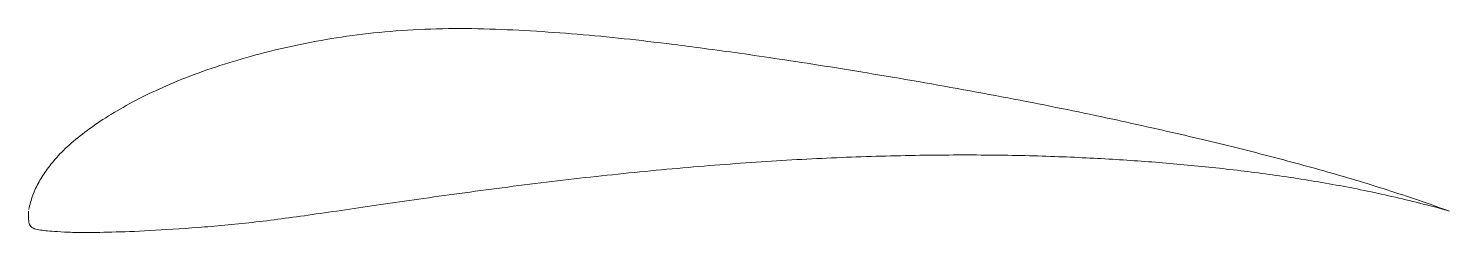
# Model space of a CAD drawing. Header units: inches. Extents: x 0.1 to 12.1, y 0 to 1.7.
import ezdxf

# ---------------------------------------------------------------- set-up
doc = ezdxf.new("R2010")
doc.units = ezdxf.units.IN
doc.header["$MEASUREMENT"] = 0
doc.layers.get('0').update_dxf_attribs({"linetype": 'CONTINUOUS'})

msp = doc.modelspace()

# ---------------------------------------------------------------- linework, layer by layer
at = {"color": 7, "linetype": 'CONTINUOUS', "lineweight": 15}
msp.add_line((12.06, 0.199), (11.925, 0.237), dxfattribs=at)
for points in [[(0.062, 0.214), (0.071, 0.254), (0.091, 0.335), (0.146, 0.447), (0.213, 0.551), (0.306, 0.667), (0.431, 0.786), (0.595, 0.913), (0.78, 1.033), (0.984, 1.146), (1.219, 1.258), (1.487, 1.366), (1.788, 1.466), (2.094, 1.55), (2.404, 1.619), (2.742, 1.678), (3.11, 1.719), (3.506, 1.742), (3.903, 1.74), (4.299, 1.722), (4.694, 1.694), (5.089, 1.656), (5.482, 1.61), (6.038, 1.537), (6.754, 1.43), (7.63, 1.285), (8.503, 1.124), (9.265, 0.967), (9.917, 0.819), (10.459, 0.686), (10.998, 0.541), (11.533, 0.383), (11.885, 0.261), (12.06, 0.199)], [(11.925, 0.237), (11.769, 0.276), (11.457, 0.354), (10.983, 0.443), (10.506, 0.516), (10.027, 0.573), (9.547, 0.616), (9.065, 0.647), (8.523, 0.669), (7.92, 0.676), (7.257, 0.666), (6.594, 0.639), (5.902, 0.593), (5.181, 0.529), (4.432, 0.446), (3.685, 0.348), (3.022, 0.253), (2.442, 0.167), (1.944, 0.1), (1.485, 0.059), (1.067, 0.032), (0.753, 0.021), (0.502, 0.017), (0.355, 0.022), (0.251, 0.03), (0.188, 0.035), (0.132, 0.044), (0.088, 0.057), (0.067, 0.082), (0.058, 0.129), (0.059, 0.168), (0.06, 0.199)]]:
    msp.add_open_spline(points, degree=3, dxfattribs=at)

doc.saveas('drawing.dxf')
